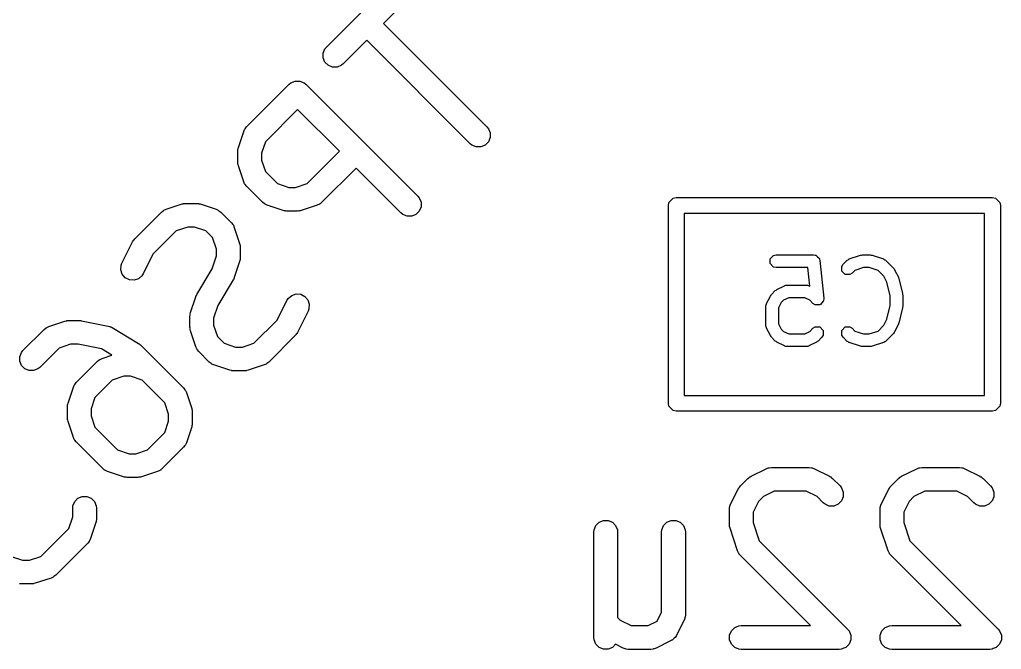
# Model space of a CAD drawing. Extents: x -0.05 to 2.94, y -0.16 to 2.16.
# Drawn here: x 2.1021 to 2.3466, y 1.1251 to 1.2819 of the extents above; entities that cross this region are included whole.
import ezdxf

# ---------------------------------------------------------------- set-up
doc = ezdxf.new("R2010")
doc.units = 0
doc.header["$MEASUREMENT"] = 0
doc.layers.add('BLACK', color=7, linetype='CONTINUOUS')

msp = doc.modelspace()

# ---------------------------------------------------------------- linework, layer by layer
at = {"layer": 'BLACK', "linetype": 'CONTINUOUS'}
for p, q in [((2.17852, 1.27505), (2.19443, 1.29096)), ((2.19861, 1.28679), (2.19274, 1.28092)), ((2.19274, 1.28092), (2.21849, 1.25517)), ((2.18856, 1.27674), (2.1827, 1.27088)), ((2.21432, 1.25099), (2.18856, 1.27674)), ((2.17771, 1.27354), (2.17816, 1.27461)), ((2.17816, 1.27461), (2.17852, 1.27505)), ((2.17771, 1.27239), (2.17771, 1.27354)), ((2.17816, 1.27132), (2.17771, 1.27239)), ((2.17897, 1.27051), (2.17816, 1.27132)), ((2.18003, 1.27007), (2.17897, 1.27051)), ((2.18119, 1.27007), (2.18003, 1.27007)), ((2.18225, 1.27051), (2.18119, 1.27007)), ((2.1827, 1.27088), (2.18225, 1.27051)), ((2.16969, 1.26614), (2.17076, 1.26658)), ((2.17076, 1.26658), (2.17191, 1.26658)), ((2.17191, 1.26658), (2.17297, 1.26614)), ((2.15864, 1.25517), (2.16924, 1.26577)), ((2.16924, 1.26577), (2.16969, 1.26614)), ((2.17297, 1.26614), (2.17342, 1.26577)), ((2.17342, 1.26577), (2.20126, 1.23793)), ((2.17133, 1.25951), (2.16331, 1.25149)), ((2.18174, 1.2491), (2.17133, 1.25951)), ((2.15792, 1.25401), (2.15816, 1.25454)), ((2.15816, 1.25454), (2.15823, 1.25462)), ((2.15823, 1.25462), (2.15827, 1.25472)), ((2.15827, 1.25472), (2.15864, 1.25517)), ((2.21849, 1.25517), (2.21886, 1.25472)), ((2.21886, 1.25472), (2.2193, 1.25366)), ((2.1566, 1.25004), (2.15792, 1.25401)), ((2.2193, 1.2525), (2.21886, 1.25144)), ((2.2193, 1.25366), (2.2193, 1.2525)), ((2.15645, 1.2491), (2.15648, 1.24939)), ((2.15647, 1.24947), (2.15649, 1.24957)), ((2.15648, 1.24939), (2.15647, 1.24947)), ((2.15649, 1.24957), (2.1565, 1.24968)), ((2.1565, 1.24968), (2.15653, 1.24975)), ((2.15653, 1.24975), (2.1566, 1.25004)), ((2.16331, 1.25149), (2.16235, 1.24862)), ((2.21476, 1.25063), (2.21432, 1.25099)), ((2.21583, 1.25018), (2.21476, 1.25063)), ((2.21698, 1.25018), (2.21583, 1.25018)), ((2.21804, 1.25063), (2.21698, 1.25018)), ((2.21886, 1.25144), (2.21804, 1.25063)), ((2.15645, 1.24645), (2.15645, 1.2491)), ((2.16235, 1.24862), (2.16235, 1.24693)), ((2.16235, 1.24693), (2.16331, 1.24407)), ((2.17371, 1.24108), (2.18174, 1.2491)), ((2.15648, 1.24616), (2.15645, 1.24645)), ((2.15647, 1.24608), (2.15648, 1.24616)), ((2.15649, 1.24598), (2.15647, 1.24608)), ((2.1565, 1.24588), (2.15649, 1.24598)), ((2.15653, 1.2458), (2.1565, 1.24588)), ((2.1566, 1.24552), (2.15653, 1.2458)), ((2.15792, 1.24154), (2.1566, 1.24552)), ((2.18591, 1.24493), (2.1774, 1.23641)), ((2.19708, 1.23376), (2.18591, 1.24493)), ((2.16331, 1.24407), (2.1663, 1.24108)), ((2.15816, 1.24101), (2.15792, 1.24154)), ((2.15823, 1.24093), (2.15816, 1.24101)), ((2.15827, 1.24083), (2.15823, 1.24093)), ((2.15864, 1.24039), (2.15827, 1.24083)), ((2.16261, 1.23641), (2.15864, 1.24039)), ((2.1663, 1.24108), (2.16916, 1.24013)), ((2.16916, 1.24013), (2.17085, 1.24013)), ((2.17085, 1.24013), (2.17371, 1.24108)), ((2.20126, 1.23793), (2.20163, 1.23749)), ((2.20163, 1.23749), (2.20207, 1.23642)), ((2.26381, 1.23636), (2.26488, 1.23742)), ((2.26488, 1.23742), (2.26563, 1.23757)), ((2.26563, 1.23757), (2.34437, 1.23757)), ((2.34437, 1.23757), (2.34512, 1.23742)), ((2.34512, 1.23742), (2.34619, 1.23636)), ((2.13805, 1.23444), (2.13858, 1.23467)), ((2.13858, 1.23467), (2.14256, 1.236)), ((2.14256, 1.236), (2.14284, 1.23606)), ((2.14284, 1.23606), (2.14292, 1.23609)), ((2.14292, 1.23609), (2.14302, 1.2361)), ((2.14302, 1.2361), (2.14312, 1.23613)), ((2.14312, 1.23613), (2.1432, 1.23612)), ((2.1432, 1.23612), (2.14349, 1.23615)), ((2.14349, 1.23615), (2.14614, 1.23615)), ((2.14614, 1.23615), (2.14644, 1.23612)), ((2.14644, 1.23612), (2.14651, 1.23613)), ((2.14651, 1.23613), (2.14662, 1.2361)), ((2.14662, 1.2361), (2.14672, 1.23609)), ((2.14672, 1.23609), (2.14679, 1.23606)), ((2.14679, 1.23606), (2.14708, 1.236)), ((2.14708, 1.236), (2.15105, 1.23467)), ((2.15105, 1.23467), (2.15158, 1.23444)), ((2.16306, 1.23604), (2.16261, 1.23641)), ((2.16316, 1.236), (2.16306, 1.23604)), ((2.16324, 1.23593), (2.16316, 1.236)), ((2.16377, 1.2357), (2.16324, 1.23593)), ((2.16775, 1.23437), (2.16377, 1.2357)), ((2.17624, 1.2357), (2.17226, 1.23437)), ((2.17677, 1.23593), (2.17624, 1.2357)), ((2.17685, 1.236), (2.17677, 1.23593)), ((2.17695, 1.23604), (2.17685, 1.236)), ((2.1774, 1.23641), (2.17695, 1.23604)), ((2.20207, 1.23527), (2.20163, 1.23421)), ((2.20207, 1.23642), (2.20207, 1.23527)), ((2.26366, 1.23561), (2.26381, 1.23636)), ((2.26366, 1.18639), (2.26366, 1.23561)), ((2.34619, 1.23636), (2.34634, 1.23561)), ((2.34634, 1.23561), (2.34634, 1.18639)), ((2.1308, 1.22733), (2.13743, 1.23396)), ((2.13743, 1.23396), (2.13787, 1.23432)), ((2.13787, 1.23432), (2.13797, 1.23437)), ((2.13797, 1.23437), (2.13805, 1.23444)), ((2.15158, 1.23444), (2.15166, 1.23437)), ((2.15166, 1.23437), (2.15176, 1.23432)), ((2.15176, 1.23432), (2.15221, 1.23396)), ((2.15221, 1.23396), (2.15486, 1.23131)), ((2.16803, 1.23431), (2.16775, 1.23437)), ((2.1681, 1.23428), (2.16803, 1.23431)), ((2.16821, 1.23427), (2.1681, 1.23428)), ((2.16831, 1.23424), (2.16821, 1.23427)), ((2.16839, 1.23425), (2.16831, 1.23424)), ((2.16868, 1.23422), (2.16839, 1.23425)), ((2.17133, 1.23422), (2.16868, 1.23422)), ((2.17162, 1.23425), (2.17133, 1.23422)), ((2.1717, 1.23424), (2.17162, 1.23425)), ((2.1718, 1.23427), (2.1717, 1.23424)), ((2.17191, 1.23428), (2.1718, 1.23427)), ((2.17198, 1.23431), (2.17191, 1.23428)), ((2.17226, 1.23437), (2.17198, 1.23431)), ((2.19753, 1.23339), (2.19708, 1.23376)), ((2.19859, 1.23295), (2.19753, 1.23339)), ((2.19975, 1.23295), (2.19859, 1.23295)), ((2.20081, 1.23339), (2.19975, 1.23295)), ((2.20163, 1.23421), (2.20081, 1.23339)), ((2.2676, 1.23364), (2.2676, 1.18836)), ((2.3424, 1.23364), (2.2676, 1.23364)), ((2.3424, 1.18836), (2.3424, 1.23364)), ((2.14397, 1.23024), (2.14111, 1.22929)), ((2.14566, 1.23024), (2.14397, 1.23024)), ((2.14853, 1.22929), (2.14566, 1.23024)), ((2.15486, 1.23131), (2.15523, 1.23086)), ((2.15523, 1.23086), (2.15527, 1.23076)), ((2.15527, 1.23076), (2.15534, 1.23068)), ((2.15534, 1.23068), (2.15557, 1.23015)), ((2.15557, 1.23015), (2.1569, 1.22618)), ((2.13061, 1.2271), (2.1308, 1.22733)), ((2.14111, 1.22929), (2.13531, 1.22349)), ((2.15019, 1.22762), (2.14853, 1.22929)), ((2.15114, 1.22476), (2.15019, 1.22762)), ((2.12759, 1.22126), (2.13025, 1.22656)), ((2.13025, 1.22656), (2.1304, 1.22681)), ((2.1304, 1.22681), (2.13043, 1.22688)), ((2.13043, 1.22688), (2.1305, 1.22696)), ((2.1305, 1.22696), (2.13055, 1.22705)), ((2.13055, 1.22705), (2.13061, 1.2271)), ((2.15114, 1.22307), (2.15114, 1.22476)), ((2.1569, 1.22618), (2.15696, 1.22589)), ((2.15696, 1.22589), (2.15699, 1.22582)), ((2.15699, 1.22582), (2.157, 1.22571)), ((2.157, 1.22571), (2.15703, 1.22561)), ((2.15703, 1.22561), (2.15702, 1.22553)), ((2.15702, 1.22553), (2.15705, 1.22524)), ((2.15705, 1.22524), (2.15705, 1.22259)), ((2.13531, 1.22349), (2.13288, 1.21862)), ((2.15007, 1.21985), (2.15114, 1.22307)), ((2.15705, 1.22259), (2.15702, 1.2223)), ((2.15702, 1.2223), (2.15703, 1.22222)), ((2.28902, 1.22234), (2.28987, 1.2232)), ((2.28902, 1.22114), (2.28902, 1.22234)), ((2.28987, 1.2232), (2.29047, 1.22332)), ((2.29047, 1.22332), (2.29984, 1.22332)), ((2.29984, 1.22332), (2.30022, 1.22324)), ((2.30022, 1.22324), (2.3003, 1.22325)), ((2.3003, 1.22325), (2.30034, 1.22322)), ((2.30034, 1.22322), (2.30045, 1.2232)), ((2.30045, 1.2232), (2.30082, 1.22282)), ((2.30082, 1.22282), (2.30123, 1.22249)), ((2.30123, 1.22249), (2.30126, 1.22238)), ((2.30126, 1.22238), (2.3013, 1.22234)), ((2.3013, 1.22234), (2.3013, 1.22227)), ((2.3013, 1.22227), (2.30141, 1.2219)), ((2.30841, 1.22212), (2.30862, 1.22226)), ((2.30862, 1.22226), (2.30865, 1.22226)), ((2.30865, 1.22226), (2.30872, 1.2223)), ((2.30872, 1.2223), (2.31153, 1.22324)), ((2.31153, 1.22324), (2.31178, 1.22327)), ((2.31178, 1.22327), (2.31203, 1.22332)), ((2.31203, 1.22332), (2.31391, 1.22332)), ((2.31391, 1.22332), (2.31415, 1.22327)), ((2.31415, 1.22327), (2.3144, 1.22324)), ((2.3144, 1.22324), (2.31722, 1.2223)), ((2.31722, 1.2223), (2.31728, 1.22226)), ((2.31728, 1.22226), (2.31732, 1.22226)), ((2.31732, 1.22226), (2.31753, 1.22212)), ((2.12731, 1.21957), (2.12739, 1.22072)), ((2.12739, 1.22072), (2.12759, 1.22126)), ((2.14626, 1.2135), (2.15007, 1.21985)), ((2.1569, 1.22166), (2.15557, 1.21768)), ((2.15696, 1.22194), (2.1569, 1.22166)), ((2.15699, 1.22201), (2.15696, 1.22194)), ((2.157, 1.22212), (2.15699, 1.22201)), ((2.15703, 1.22222), (2.157, 1.22212)), ((2.28987, 1.22029), (2.28902, 1.22114)), ((2.29047, 1.22017), (2.28987, 1.22029)), ((2.29842, 1.22017), (2.29047, 1.22017)), ((2.29888, 1.21555), (2.29842, 1.22017)), ((2.30141, 1.2219), (2.30235, 1.21253)), ((2.30683, 1.22047), (2.30717, 1.22098)), ((2.30683, 1.21926), (2.30683, 1.22047)), ((2.30717, 1.22098), (2.3081, 1.22192)), ((2.3081, 1.22192), (2.30817, 1.22196)), ((2.30817, 1.22196), (2.30819, 1.22199)), ((2.30819, 1.22199), (2.30841, 1.22212)), ((2.31229, 1.22017), (2.31007, 1.21943)), ((2.31365, 1.22017), (2.31229, 1.22017)), ((2.31587, 1.21943), (2.31365, 1.22017)), ((2.31753, 1.22212), (2.31775, 1.22199)), ((2.31775, 1.22199), (2.31777, 1.22196)), ((2.31777, 1.22196), (2.31783, 1.22192)), ((2.31783, 1.22192), (2.31971, 1.22004)), ((2.31971, 1.22004), (2.31985, 1.21983)), ((2.31985, 1.21983), (2.32, 1.21963)), ((2.12767, 1.21848), (2.12731, 1.21957)), ((2.12843, 1.21761), (2.12767, 1.21848)), ((2.12946, 1.21709), (2.12843, 1.21761)), ((2.1317, 1.21737), (2.13061, 1.21701)), ((2.13257, 1.21813), (2.1317, 1.21737)), ((2.13288, 1.21862), (2.13257, 1.21813)), ((2.15544, 1.21738), (2.15534, 1.21715)), ((2.15555, 1.21762), (2.15544, 1.21738)), ((2.15557, 1.21768), (2.15555, 1.21764)), ((2.15555, 1.21764), (2.15555, 1.21762)), ((2.30768, 1.21841), (2.30683, 1.21926)), ((2.30888, 1.21841), (2.30768, 1.21841)), ((2.30939, 1.21875), (2.30888, 1.21841)), ((2.31007, 1.21943), (2.30939, 1.21875)), ((2.3173, 1.218), (2.31587, 1.21943)), ((2.31804, 1.21651), (2.3173, 1.218)), ((2.32, 1.21963), (2.32094, 1.21776)), ((2.32094, 1.21776), (2.32098, 1.21759)), ((2.32098, 1.21759), (2.32106, 1.21744)), ((2.32106, 1.21744), (2.32199, 1.21369)), ((2.13061, 1.21701), (2.12946, 1.21709)), ((2.1553, 1.21709), (2.15149, 1.21074)), ((2.15532, 1.21713), (2.1553, 1.21709)), ((2.15534, 1.21715), (2.15532, 1.21713)), ((2.2907, 1.21471), (2.29258, 1.21565)), ((2.29258, 1.21565), (2.29265, 1.21567)), ((2.29265, 1.21567), (2.29268, 1.2157)), ((2.29268, 1.2157), (2.29293, 1.21575)), ((2.29293, 1.21575), (2.29317, 1.21581)), ((2.29317, 1.21581), (2.29321, 1.2158)), ((2.29321, 1.2158), (2.29328, 1.21582)), ((2.29328, 1.21582), (2.29797, 1.21582)), ((2.29797, 1.21582), (2.29805, 1.2158)), ((2.29805, 1.2158), (2.29808, 1.21581)), ((2.29808, 1.21581), (2.29832, 1.21575)), ((2.29832, 1.21575), (2.29857, 1.2157)), ((2.29857, 1.2157), (2.2986, 1.21567)), ((2.2986, 1.21567), (2.29867, 1.21565)), ((2.29867, 1.21565), (2.29888, 1.21555)), ((2.31889, 1.21311), (2.31804, 1.21651)), ((2.14467, 1.20894), (2.14599, 1.21292)), ((2.14599, 1.21292), (2.14601, 1.21296)), ((2.14601, 1.21296), (2.14602, 1.21298)), ((2.14602, 1.21298), (2.14613, 1.21321)), ((2.14613, 1.21321), (2.14623, 1.21345)), ((2.14623, 1.21345), (2.14624, 1.21346)), ((2.14624, 1.21346), (2.14626, 1.2135)), ((2.16869, 1.21198), (2.169, 1.21247)), ((2.169, 1.21247), (2.16987, 1.21322)), ((2.16987, 1.21322), (2.17096, 1.21359)), ((2.17096, 1.21359), (2.17211, 1.21351)), ((2.17211, 1.21351), (2.17314, 1.21299)), ((2.17314, 1.21299), (2.1739, 1.21212)), ((2.28812, 1.2112), (2.28906, 1.21307)), ((2.28906, 1.21307), (2.28922, 1.21327)), ((2.28922, 1.21327), (2.28936, 1.21348)), ((2.28936, 1.21348), (2.29029, 1.21442)), ((2.29029, 1.21442), (2.2905, 1.21456)), ((2.2905, 1.21456), (2.2907, 1.21471)), ((2.29365, 1.21267), (2.29234, 1.21201)), ((2.2976, 1.21267), (2.29365, 1.21267)), ((2.29891, 1.21201), (2.2976, 1.21267)), ((2.30235, 1.21253), (2.30229, 1.21191)), ((2.31889, 1.21069), (2.31889, 1.21311)), ((2.32199, 1.21369), (2.322, 1.21349)), ((2.322, 1.21349), (2.32204, 1.21331)), ((2.32204, 1.21331), (2.32204, 1.21049)), ((2.15149, 1.21074), (2.15042, 1.20753)), ((2.16625, 1.20711), (2.16869, 1.21198)), ((2.1739, 1.21212), (2.17426, 1.21103)), ((2.17426, 1.21103), (2.17418, 1.20988)), ((2.28796, 1.21061), (2.28803, 1.21085)), ((2.28797, 1.21057), (2.28796, 1.21061)), ((2.28796, 1.21049), (2.28797, 1.21057)), ((2.28796, 1.20581), (2.28796, 1.21049)), ((2.28803, 1.21085), (2.28808, 1.2111)), ((2.28808, 1.2111), (2.2881, 1.21112)), ((2.2881, 1.21112), (2.28812, 1.2112)), ((2.29176, 1.21144), (2.29111, 1.21012)), ((2.29111, 1.21012), (2.29111, 1.20618)), ((2.29234, 1.21201), (2.29176, 1.21144)), ((2.29967, 1.21125), (2.29891, 1.21201)), ((2.30018, 1.21091), (2.29967, 1.21125)), ((2.30026, 1.21091), (2.30018, 1.21091)), ((2.30033, 1.21086), (2.30026, 1.21091)), ((2.30085, 1.21091), (2.30033, 1.21086)), ((2.30138, 1.21091), (2.30085, 1.21091)), ((2.30144, 1.21097), (2.30138, 1.21091)), ((2.30153, 1.21098), (2.30144, 1.21097)), ((2.30186, 1.21139), (2.30153, 1.21098)), ((2.30224, 1.21177), (2.30186, 1.21139)), ((2.30229, 1.21191), (2.30224, 1.21185)), ((2.30224, 1.21185), (2.30224, 1.21177)), ((2.31804, 1.20729), (2.31889, 1.21069)), ((2.32199, 1.21011), (2.32106, 1.20636)), ((2.322, 1.2103), (2.32199, 1.21011)), ((2.32204, 1.21049), (2.322, 1.2103)), ((2.14452, 1.20801), (2.14455, 1.2083)), ((2.14452, 1.20536), (2.14452, 1.20801)), ((2.14454, 1.20838), (2.14456, 1.20848)), ((2.14455, 1.2083), (2.14454, 1.20838)), ((2.14456, 1.20848), (2.14457, 1.20858)), ((2.14457, 1.20858), (2.1446, 1.20866)), ((2.1446, 1.20866), (2.14467, 1.20894)), ((2.17397, 1.20934), (2.17132, 1.20404)), ((2.17418, 1.20988), (2.17397, 1.20934)), ((2.10826, 1.20479), (2.10871, 1.20516)), ((2.10871, 1.20516), (2.10881, 1.2052)), ((2.10881, 1.2052), (2.10889, 1.20527)), ((2.10889, 1.20527), (2.10942, 1.20551)), ((2.10942, 1.20551), (2.11339, 1.20683)), ((2.11339, 1.20683), (2.11368, 1.2069)), ((2.11368, 1.2069), (2.11375, 1.20693)), ((2.11375, 1.20693), (2.11386, 1.20694)), ((2.11386, 1.20694), (2.11396, 1.20696)), ((2.11396, 1.20696), (2.11404, 1.20696)), ((2.11404, 1.20696), (2.11433, 1.20698)), ((2.11433, 1.20698), (2.11698, 1.20698)), ((2.11698, 1.20698), (2.11698, 1.20698)), ((2.11698, 1.20698), (2.11728, 1.20695)), ((2.11698, 1.20698), (2.11698, 1.20698)), ((2.11728, 1.20695), (2.11756, 1.20693)), ((2.11756, 1.20693), (2.11756, 1.20693)), ((2.11756, 1.20693), (2.11756, 1.20693)), ((2.11756, 1.20693), (2.12419, 1.2056)), ((2.12419, 1.2056), (2.12453, 1.2055)), ((2.12453, 1.2055), (2.1246, 1.20548)), ((2.1246, 1.20548), (2.12467, 1.20545)), ((2.12467, 1.20545), (2.12474, 1.20543)), ((2.12474, 1.20543), (2.1248, 1.20539)), ((2.1248, 1.20539), (2.12513, 1.20524)), ((2.12513, 1.20524), (2.13175, 1.20126)), ((2.14455, 1.20507), (2.14452, 1.20536)), ((2.15042, 1.20753), (2.15042, 1.20584)), ((2.15042, 1.20584), (2.15138, 1.20297)), ((2.16046, 1.20131), (2.16625, 1.20711)), ((2.28797, 1.20573), (2.28796, 1.20581)), ((2.28796, 1.20569), (2.28797, 1.20573)), ((2.28803, 1.20545), (2.28796, 1.20569)), ((2.28808, 1.2052), (2.28803, 1.20545)), ((2.2881, 1.20518), (2.28808, 1.2052)), ((2.28812, 1.2051), (2.2881, 1.20518)), ((2.29111, 1.20618), (2.29176, 1.20486)), ((2.29967, 1.20505), (2.30018, 1.20539)), ((2.30018, 1.20539), (2.30138, 1.20539)), ((2.30138, 1.20539), (2.30224, 1.20453)), ((2.30683, 1.20453), (2.30768, 1.20539)), ((2.30768, 1.20539), (2.30888, 1.20539)), ((2.30888, 1.20539), (2.30939, 1.20505)), ((2.31587, 1.20437), (2.3173, 1.2058)), ((2.3173, 1.2058), (2.31804, 1.20729)), ((2.32094, 1.20604), (2.32, 1.20416)), ((2.32098, 1.20621), (2.32094, 1.20604)), ((2.32106, 1.20636), (2.32098, 1.20621)), ((2.10296, 1.19949), (2.10826, 1.20479)), ((2.14454, 1.20499), (2.14455, 1.20507)), ((2.14456, 1.20489), (2.14454, 1.20499)), ((2.14457, 1.20478), (2.14456, 1.20489)), ((2.1446, 1.20471), (2.14457, 1.20478)), ((2.14467, 1.20442), (2.1446, 1.20471)), ((2.14599, 1.20045), (2.14467, 1.20442)), ((2.15138, 1.20297), (2.15304, 1.20131)), ((2.17077, 1.20327), (2.16414, 1.19664)), ((2.17095, 1.2035), (2.17077, 1.20327)), ((2.17101, 1.20355), (2.17095, 1.2035)), ((2.17107, 1.20364), (2.17101, 1.20355)), ((2.17114, 1.20372), (2.17107, 1.20364)), ((2.17116, 1.20379), (2.17114, 1.20372)), ((2.17132, 1.20404), (2.17116, 1.20379)), ((2.28906, 1.20323), (2.28812, 1.2051)), ((2.28922, 1.20303), (2.28906, 1.20323)), ((2.28936, 1.20282), (2.28922, 1.20303)), ((2.29029, 1.20188), (2.28936, 1.20282)), ((2.29176, 1.20486), (2.29234, 1.20429)), ((2.29234, 1.20429), (2.29365, 1.20363)), ((2.29365, 1.20363), (2.2976, 1.20363)), ((2.2976, 1.20363), (2.29891, 1.20429)), ((2.29891, 1.20429), (2.29967, 1.20505)), ((2.3019, 1.20282), (2.30096, 1.20188)), ((2.30224, 1.20333), (2.3019, 1.20282)), ((2.30224, 1.20453), (2.30224, 1.20333)), ((2.30683, 1.20333), (2.30683, 1.20453)), ((2.30717, 1.20282), (2.30683, 1.20333)), ((2.3081, 1.20188), (2.30717, 1.20282)), ((2.30939, 1.20505), (2.31007, 1.20437)), ((2.31007, 1.20437), (2.31229, 1.20363)), ((2.31229, 1.20363), (2.31365, 1.20363)), ((2.31365, 1.20363), (2.31587, 1.20437)), ((2.31971, 1.20376), (2.31783, 1.20188)), ((2.31985, 1.20397), (2.31971, 1.20376)), ((2.32, 1.20416), (2.31985, 1.20397)), ((2.11481, 1.20108), (2.11195, 1.20012)), ((2.11669, 1.20108), (2.11481, 1.20108)), ((2.12253, 1.19991), (2.11669, 1.20108)), ((2.13175, 1.20126), (2.13184, 1.2012)), ((2.13184, 1.2012), (2.13188, 1.20118)), ((2.13188, 1.20118), (2.13204, 1.20105)), ((2.13204, 1.20105), (2.13222, 1.20092)), ((2.13222, 1.20092), (2.13225, 1.20088)), ((2.13225, 1.20088), (2.13232, 1.20082)), ((2.13232, 1.20082), (2.14293, 1.19021)), ((2.14623, 1.19992), (2.14599, 1.20045)), ((2.15304, 1.20131), (2.1559, 1.20036)), ((2.1559, 1.20036), (2.1576, 1.20036)), ((2.1576, 1.20036), (2.16046, 1.20131)), ((2.2905, 1.20174), (2.29029, 1.20188)), ((2.2907, 1.20159), (2.2905, 1.20174)), ((2.29258, 1.20065), (2.2907, 1.20159)), ((2.29265, 1.20063), (2.29258, 1.20065)), ((2.29268, 1.2006), (2.29265, 1.20063)), ((2.29293, 1.20055), (2.29268, 1.2006)), ((2.29317, 1.20049), (2.29293, 1.20055)), ((2.29321, 1.2005), (2.29317, 1.20049)), ((2.29328, 1.20048), (2.29321, 1.2005)), ((2.29797, 1.20048), (2.29328, 1.20048)), ((2.29805, 1.2005), (2.29797, 1.20048)), ((2.29808, 1.20049), (2.29805, 1.2005)), ((2.29832, 1.20055), (2.29808, 1.20049)), ((2.29857, 1.2006), (2.29832, 1.20055)), ((2.2986, 1.20063), (2.29857, 1.2006)), ((2.29867, 1.20065), (2.2986, 1.20063)), ((2.30055, 1.20159), (2.29867, 1.20065)), ((2.30075, 1.20174), (2.30055, 1.20159)), ((2.30096, 1.20188), (2.30075, 1.20174)), ((2.30817, 1.20184), (2.3081, 1.20188)), ((2.30819, 1.2018), (2.30817, 1.20184)), ((2.30841, 1.20168), (2.30819, 1.2018)), ((2.30862, 1.20154), (2.30841, 1.20168)), ((2.30865, 1.20154), (2.30862, 1.20154)), ((2.30872, 1.2015), (2.30865, 1.20154)), ((2.31153, 1.20056), (2.30872, 1.2015)), ((2.31178, 1.20053), (2.31153, 1.20056)), ((2.31203, 1.20048), (2.31178, 1.20053)), ((2.31391, 1.20048), (2.31203, 1.20048)), ((2.31415, 1.20053), (2.31391, 1.20048)), ((2.3144, 1.20056), (2.31415, 1.20053)), ((2.31722, 1.2015), (2.3144, 1.20056)), ((2.31728, 1.20154), (2.31722, 1.2015)), ((2.31732, 1.20154), (2.31728, 1.20154)), ((2.31753, 1.20168), (2.31732, 1.20154)), ((2.31775, 1.2018), (2.31753, 1.20168)), ((2.31777, 1.20184), (2.31775, 1.2018)), ((2.31783, 1.20188), (2.31777, 1.20184)), ((2.10215, 1.19798), (2.10259, 1.19904)), ((2.10215, 1.19683), (2.10215, 1.19798)), ((2.10259, 1.19904), (2.10296, 1.19949)), ((2.11195, 1.20012), (2.10714, 1.19531)), ((2.12511, 1.19836), (2.12253, 1.19991)), ((2.12267, 1.19755), (2.12511, 1.19836)), ((2.1463, 1.19984), (2.14623, 1.19992)), ((2.14634, 1.19974), (2.1463, 1.19984)), ((2.14671, 1.19929), (2.14634, 1.19974)), ((2.14936, 1.19664), (2.14671, 1.19929)), ((2.10259, 1.19576), (2.10215, 1.19683)), ((2.10341, 1.19495), (2.10259, 1.19576)), ((2.11622, 1.19154), (2.12152, 1.19684)), ((2.12152, 1.19684), (2.12197, 1.19721)), ((2.12197, 1.19721), (2.12206, 1.19725)), ((2.12206, 1.19725), (2.12215, 1.19732)), ((2.12215, 1.19732), (2.12267, 1.19755)), ((2.14981, 1.19627), (2.14936, 1.19664)), ((2.1499, 1.19623), (2.14981, 1.19627)), ((2.14998, 1.19616), (2.1499, 1.19623)), ((2.15051, 1.19593), (2.14998, 1.19616)), ((2.15449, 1.1946), (2.15051, 1.19593)), ((2.16299, 1.19593), (2.15901, 1.1946)), ((2.16351, 1.19616), (2.16299, 1.19593)), ((2.16359, 1.19623), (2.16351, 1.19616)), ((2.16369, 1.19627), (2.16359, 1.19623)), ((2.16414, 1.19664), (2.16369, 1.19627)), ((2.10447, 1.19451), (2.10341, 1.19495)), ((2.10562, 1.19451), (2.10447, 1.19451)), ((2.10669, 1.19495), (2.10562, 1.19451)), ((2.10714, 1.19531), (2.10669, 1.19495)), ((2.12806, 1.19312), (2.1252, 1.19217)), ((2.12976, 1.19312), (2.12806, 1.19312)), ((2.13262, 1.19217), (2.12976, 1.19312)), ((2.15478, 1.19454), (2.15449, 1.1946)), ((2.15485, 1.19451), (2.15478, 1.19454)), ((2.15495, 1.1945), (2.15485, 1.19451)), ((2.15505, 1.19447), (2.15495, 1.1945)), ((2.15513, 1.19448), (2.15505, 1.19447)), ((2.15542, 1.19445), (2.15513, 1.19448)), ((2.15807, 1.19445), (2.15542, 1.19445)), ((2.15837, 1.19448), (2.15807, 1.19445)), ((2.15844, 1.19447), (2.15837, 1.19448)), ((2.15855, 1.1945), (2.15844, 1.19447)), ((2.15865, 1.19451), (2.15855, 1.1945)), ((2.15872, 1.19454), (2.15865, 1.19451)), ((2.15901, 1.1946), (2.15872, 1.19454)), ((2.1155, 1.19038), (2.11574, 1.19091)), ((2.11574, 1.19091), (2.11581, 1.19099)), ((2.11581, 1.19099), (2.11585, 1.19109)), ((2.11585, 1.19109), (2.11622, 1.19154)), ((2.1252, 1.19217), (2.12089, 1.18785)), ((2.13826, 1.18653), (2.13262, 1.19217)), ((2.11418, 1.18641), (2.1155, 1.19038)), ((2.14293, 1.19021), (2.1433, 1.18976)), ((2.1433, 1.18976), (2.14334, 1.18967)), ((2.14334, 1.18967), (2.14341, 1.18959)), ((2.14341, 1.18959), (2.14364, 1.18906)), ((2.14364, 1.18906), (2.14497, 1.18508)), ((2.2676, 1.18836), (2.3424, 1.18836)), ((2.11403, 1.18547), (2.11406, 1.18576)), ((2.11405, 1.18584), (2.11407, 1.18594)), ((2.11406, 1.18576), (2.11405, 1.18584)), ((2.11407, 1.18594), (2.11408, 1.18605)), ((2.11408, 1.18605), (2.11411, 1.18612)), ((2.11411, 1.18612), (2.11418, 1.18641)), ((2.12089, 1.18785), (2.11993, 1.18499)), ((2.13921, 1.18367), (2.13826, 1.18653)), ((2.26381, 1.18564), (2.26366, 1.18639)), ((2.26488, 1.18458), (2.26381, 1.18564)), ((2.34619, 1.18564), (2.34512, 1.18458)), ((2.34634, 1.18639), (2.34619, 1.18564)), ((2.11403, 1.18282), (2.11403, 1.18547)), ((2.11993, 1.18499), (2.11993, 1.1833)), ((2.11993, 1.1833), (2.12089, 1.18044)), ((2.13921, 1.18197), (2.13921, 1.18367)), ((2.14497, 1.18508), (2.14503, 1.18479)), ((2.14503, 1.18479), (2.14506, 1.18472)), ((2.14506, 1.18472), (2.14507, 1.18462)), ((2.14507, 1.18462), (2.1451, 1.18452)), ((2.1451, 1.18452), (2.14509, 1.18444)), ((2.14509, 1.18444), (2.14512, 1.18415)), ((2.14512, 1.18415), (2.14512, 1.18149)), ((2.26563, 1.18443), (2.26488, 1.18458)), ((2.34437, 1.18443), (2.26563, 1.18443)), ((2.34512, 1.18458), (2.34437, 1.18443)), ((2.11406, 1.18253), (2.11403, 1.18282)), ((2.11405, 1.18245), (2.11406, 1.18253)), ((2.11407, 1.18235), (2.11405, 1.18245)), ((2.11408, 1.18224), (2.11407, 1.18235)), ((2.11411, 1.18217), (2.11408, 1.18224)), ((2.11418, 1.18189), (2.11411, 1.18217)), ((2.1155, 1.17791), (2.11418, 1.18189)), ((2.13826, 1.17911), (2.13921, 1.18197)), ((2.14503, 1.18085), (2.14497, 1.18056)), ((2.14506, 1.18092), (2.14503, 1.18085)), ((2.14507, 1.18102), (2.14506, 1.18092)), ((2.1451, 1.18113), (2.14507, 1.18102)), ((2.14512, 1.18149), (2.14509, 1.1812)), ((2.14509, 1.1812), (2.1451, 1.18113)), ((2.12089, 1.18044), (2.12653, 1.1748)), ((2.13394, 1.1748), (2.13826, 1.17911)), ((2.14497, 1.18056), (2.14364, 1.17658)), ((2.11574, 1.17738), (2.1155, 1.17791)), ((2.11581, 1.1773), (2.11574, 1.17738)), ((2.11585, 1.1772), (2.11581, 1.1773)), ((2.11622, 1.17676), (2.11585, 1.1772)), ((2.12285, 1.17013), (2.11622, 1.17676)), ((2.1433, 1.17588), (2.14293, 1.17543)), ((2.14334, 1.17598), (2.1433, 1.17588)), ((2.14341, 1.17606), (2.14334, 1.17598)), ((2.14364, 1.17658), (2.14341, 1.17606)), ((2.12653, 1.1748), (2.12939, 1.17384)), ((2.12939, 1.17384), (2.13108, 1.17384)), ((2.13108, 1.17384), (2.13394, 1.1748)), ((2.14293, 1.17543), (2.13763, 1.17013)), ((2.12329, 1.16976), (2.12285, 1.17013)), ((2.12339, 1.16972), (2.12329, 1.16976)), ((2.12347, 1.16965), (2.12339, 1.16972)), ((2.124, 1.16941), (2.12347, 1.16965)), ((2.12798, 1.16809), (2.124, 1.16941)), ((2.13647, 1.16941), (2.1325, 1.16809)), ((2.137, 1.16965), (2.13647, 1.16941)), ((2.13708, 1.16972), (2.137, 1.16965)), ((2.13718, 1.16976), (2.13708, 1.16972)), ((2.13763, 1.17013), (2.13718, 1.16976)), ((2.28424, 1.16823), (2.28799, 1.1701)), ((2.28799, 1.1701), (2.28853, 1.17031)), ((2.28853, 1.17031), (2.28864, 1.17032)), ((2.28864, 1.17032), (2.28874, 1.17036)), ((2.28874, 1.17036), (2.28931, 1.17042)), ((2.28931, 1.17042), (2.29869, 1.17042)), ((2.29869, 1.17042), (2.29926, 1.17036)), ((2.29926, 1.17036), (2.29936, 1.17032)), ((2.29936, 1.17032), (2.29947, 1.17031)), ((2.29947, 1.17031), (2.30001, 1.1701)), ((2.30001, 1.1701), (2.30376, 1.16823)), ((2.32174, 1.16823), (2.32549, 1.1701)), ((2.32549, 1.1701), (2.32603, 1.17031)), ((2.32603, 1.17031), (2.32613, 1.17032)), ((2.32613, 1.17032), (2.32623, 1.17036)), ((2.32623, 1.17036), (2.32681, 1.17042)), ((2.32681, 1.17042), (2.33618, 1.17042)), ((2.33618, 1.17042), (2.33676, 1.17036)), ((2.33676, 1.17036), (2.33686, 1.17032)), ((2.33686, 1.17032), (2.33696, 1.17031)), ((2.33696, 1.17031), (2.3375, 1.1701)), ((2.3375, 1.1701), (2.34125, 1.16823)), ((2.12826, 1.16802), (2.12798, 1.16809)), ((2.12833, 1.16799), (2.12826, 1.16802)), ((2.12844, 1.16798), (2.12833, 1.16799)), ((2.12854, 1.16796), (2.12844, 1.16798)), ((2.12862, 1.16797), (2.12854, 1.16796)), ((2.12891, 1.16794), (2.12862, 1.16797)), ((2.13156, 1.16794), (2.12891, 1.16794)), ((2.13185, 1.16797), (2.13156, 1.16794)), ((2.13193, 1.16796), (2.13185, 1.16797)), ((2.13203, 1.16798), (2.13193, 1.16796)), ((2.13214, 1.16799), (2.13203, 1.16798)), ((2.13221, 1.16802), (2.13214, 1.16799)), ((2.1325, 1.16809), (2.13221, 1.16802)), ((2.2816, 1.1658), (2.28348, 1.16768)), ((2.28348, 1.16768), (2.2837, 1.16786)), ((2.2837, 1.16786), (2.28375, 1.16792)), ((2.28375, 1.16792), (2.28384, 1.16798)), ((2.28384, 1.16798), (2.28392, 1.16804)), ((2.28392, 1.16804), (2.28399, 1.16807)), ((2.28399, 1.16807), (2.28424, 1.16823)), ((2.30376, 1.16823), (2.304, 1.16807)), ((2.304, 1.16807), (2.30408, 1.16804)), ((2.30408, 1.16804), (2.30416, 1.16798)), ((2.30416, 1.16798), (2.30425, 1.16792)), ((2.30425, 1.16792), (2.3043, 1.16786)), ((2.3043, 1.16786), (2.30452, 1.16768)), ((2.30452, 1.16768), (2.3064, 1.1658)), ((2.3191, 1.1658), (2.32097, 1.16768)), ((2.32097, 1.16768), (2.3212, 1.16786)), ((2.3212, 1.16786), (2.32125, 1.16792)), ((2.32125, 1.16792), (2.32134, 1.16798)), ((2.32134, 1.16798), (2.32142, 1.16804)), ((2.32142, 1.16804), (2.32149, 1.16807)), ((2.32149, 1.16807), (2.32174, 1.16823)), ((2.34125, 1.16823), (2.3415, 1.16807)), ((2.3415, 1.16807), (2.34157, 1.16804)), ((2.34157, 1.16804), (2.34165, 1.16798)), ((2.34165, 1.16798), (2.34174, 1.16792)), ((2.34174, 1.16792), (2.34179, 1.16786)), ((2.34179, 1.16786), (2.34202, 1.16768)), ((2.34202, 1.16768), (2.34389, 1.1658)), ((2.27917, 1.16129), (2.28105, 1.16503)), ((2.28105, 1.16503), (2.2812, 1.16528)), ((2.2812, 1.16528), (2.28123, 1.16535)), ((2.28123, 1.16535), (2.2813, 1.16544)), ((2.2813, 1.16544), (2.28136, 1.16552)), ((2.28136, 1.16552), (2.28142, 1.16558)), ((2.28142, 1.16558), (2.2816, 1.1658)), ((2.29001, 1.16451), (2.28731, 1.16316)), ((2.29799, 1.16451), (2.29001, 1.16451)), ((2.30069, 1.16316), (2.29799, 1.16451)), ((2.3064, 1.1658), (2.30677, 1.16535)), ((2.30677, 1.16535), (2.30721, 1.16429)), ((2.30721, 1.16429), (2.30721, 1.16314)), ((2.31667, 1.16129), (2.31854, 1.16503)), ((2.31854, 1.16503), (2.3187, 1.16528)), ((2.3187, 1.16528), (2.31873, 1.16535)), ((2.31873, 1.16535), (2.3188, 1.16544)), ((2.3188, 1.16544), (2.31885, 1.16552)), ((2.31885, 1.16552), (2.31891, 1.16558)), ((2.31891, 1.16558), (2.3191, 1.1658)), ((2.32751, 1.16451), (2.32481, 1.16316)), ((2.33549, 1.16451), (2.32751, 1.16451)), ((2.33818, 1.16316), (2.33549, 1.16451)), ((2.34389, 1.1658), (2.34426, 1.16535)), ((2.34426, 1.16535), (2.3447, 1.16429)), ((2.3447, 1.16429), (2.3447, 1.16314)), ((2.11541, 1.16086), (2.11585, 1.16192)), ((2.11585, 1.16192), (2.11666, 1.16274)), ((2.11666, 1.16274), (2.11773, 1.16318)), ((2.11773, 1.16318), (2.11888, 1.16318)), ((2.11888, 1.16318), (2.11995, 1.16274)), ((2.11995, 1.16274), (2.12076, 1.16192)), ((2.12076, 1.16192), (2.1212, 1.16086)), ((2.27897, 1.16074), (2.27917, 1.16129)), ((2.28612, 1.16197), (2.28477, 1.15927)), ((2.28731, 1.16316), (2.28612, 1.16197)), ((2.30222, 1.16163), (2.30069, 1.16316)), ((2.30267, 1.16126), (2.30222, 1.16163)), ((2.30374, 1.16082), (2.30267, 1.16126)), ((2.30595, 1.16126), (2.30489, 1.16082)), ((2.30677, 1.16207), (2.30595, 1.16126)), ((2.30721, 1.16314), (2.30677, 1.16207)), ((2.31646, 1.16074), (2.31667, 1.16129)), ((2.32361, 1.16197), (2.32226, 1.15927)), ((2.32481, 1.16316), (2.32361, 1.16197)), ((2.33972, 1.16163), (2.33818, 1.16316)), ((2.34017, 1.16126), (2.33972, 1.16163)), ((2.34123, 1.16082), (2.34017, 1.16126)), ((2.34345, 1.16126), (2.34238, 1.16082)), ((2.34426, 1.16207), (2.34345, 1.16126)), ((2.3447, 1.16314), (2.34426, 1.16207)), ((2.11535, 1.16028), (2.11541, 1.16086)), ((2.11535, 1.15811), (2.11535, 1.16028)), ((2.1212, 1.16086), (2.12126, 1.16028)), ((2.12126, 1.16028), (2.12126, 1.15763)), ((2.27886, 1.15996), (2.27892, 1.16054)), ((2.27886, 1.15622), (2.27886, 1.15996)), ((2.27892, 1.16054), (2.27896, 1.16064)), ((2.27896, 1.16064), (2.27897, 1.16074)), ((2.28477, 1.15927), (2.28477, 1.15669)), ((2.30489, 1.16082), (2.30374, 1.16082)), ((2.31636, 1.15996), (2.31641, 1.16054)), ((2.31636, 1.15622), (2.31636, 1.15996)), ((2.31641, 1.16054), (2.31645, 1.16064)), ((2.31645, 1.16064), (2.31646, 1.16074)), ((2.32226, 1.15927), (2.32226, 1.15669)), ((2.34238, 1.16082), (2.34123, 1.16082)), ((2.1144, 1.15525), (2.11535, 1.15811)), ((2.12111, 1.1567), (2.11978, 1.15272)), ((2.12117, 1.15698), (2.12111, 1.1567)), ((2.1212, 1.15706), (2.12117, 1.15698)), ((2.12121, 1.15716), (2.1212, 1.15706)), ((2.12123, 1.15726), (2.12121, 1.15716)), ((2.12126, 1.15763), (2.12123, 1.15734)), ((2.12123, 1.15734), (2.12123, 1.15726)), ((2.24561, 1.15598), (2.24643, 1.1568)), ((2.24643, 1.1568), (2.24749, 1.15724)), ((2.24749, 1.15724), (2.24864, 1.15724)), ((2.24864, 1.15724), (2.24971, 1.1568)), ((2.24971, 1.1568), (2.25052, 1.15598)), ((2.26249, 1.15598), (2.2633, 1.1568)), ((2.2633, 1.1568), (2.26437, 1.15724)), ((2.26437, 1.15724), (2.26552, 1.15724)), ((2.26552, 1.15724), (2.26658, 1.1568)), ((2.26658, 1.1568), (2.2674, 1.15598)), ((2.28477, 1.15669), (2.28627, 1.15219)), ((2.32226, 1.15669), (2.32376, 1.15219)), ((2.10743, 1.14828), (2.1144, 1.15525)), ((2.24512, 1.15434), (2.24517, 1.15492)), ((2.24512, 1.12809), (2.24512, 1.15434)), ((2.24517, 1.15492), (2.24561, 1.15598)), ((2.25052, 1.15598), (2.25096, 1.15492)), ((2.25096, 1.15492), (2.25102, 1.15434)), ((2.25102, 1.15434), (2.25102, 1.13307)), ((2.26199, 1.15434), (2.26205, 1.15492)), ((2.26199, 1.13442), (2.26199, 1.15434)), ((2.26205, 1.15492), (2.26249, 1.15598)), ((2.2674, 1.15598), (2.26784, 1.15492)), ((2.26784, 1.15492), (2.26789, 1.15434)), ((2.26789, 1.15434), (2.26789, 1.13372)), ((2.27889, 1.15592), (2.27886, 1.15622)), ((2.27888, 1.15585), (2.27889, 1.15592)), ((2.27891, 1.15574), (2.27888, 1.15585)), ((2.27892, 1.15564), (2.27891, 1.15574)), ((2.27895, 1.15557), (2.27892, 1.15564)), ((2.27901, 1.15528), (2.27895, 1.15557)), ((2.28089, 1.14966), (2.27901, 1.15528)), ((2.31639, 1.15592), (2.31636, 1.15622)), ((2.31638, 1.15585), (2.31639, 1.15592)), ((2.3164, 1.15574), (2.31638, 1.15585)), ((2.31641, 1.15564), (2.3164, 1.15574)), ((2.31644, 1.15557), (2.31641, 1.15564)), ((2.31651, 1.15528), (2.31644, 1.15557)), ((2.31838, 1.14966), (2.31651, 1.15528)), ((2.11907, 1.15157), (2.11111, 1.14361)), ((2.11943, 1.15202), (2.11907, 1.15157)), ((2.11947, 1.15211), (2.11943, 1.15202)), ((2.11954, 1.15219), (2.11947, 1.15211)), ((2.11978, 1.15272), (2.11954, 1.15219)), ((2.28627, 1.15219), (2.30827, 1.13018)), ((2.32376, 1.15219), (2.34577, 1.13018)), ((2.28112, 1.14913), (2.28089, 1.14966)), ((2.28119, 1.14905), (2.28112, 1.14913)), ((2.28123, 1.14895), (2.28119, 1.14905)), ((2.2816, 1.1485), (2.28123, 1.14895)), ((2.31862, 1.14913), (2.31838, 1.14966)), ((2.31869, 1.14905), (2.31862, 1.14913)), ((2.31873, 1.14895), (2.31869, 1.14905)), ((2.3191, 1.1485), (2.31873, 1.14895)), ((2.10001, 1.14828), (2.10288, 1.14733)), ((2.10288, 1.14733), (2.10457, 1.14733)), ((2.10457, 1.14733), (2.10743, 1.14828)), ((2.29906, 1.13105), (2.2816, 1.1485)), ((2.33655, 1.13105), (2.3191, 1.1485)), ((2.10598, 1.14158), (2.1057, 1.14151)), ((2.10996, 1.1429), (2.10598, 1.14158)), ((2.11049, 1.14314), (2.10996, 1.1429)), ((2.11057, 1.14321), (2.11049, 1.14314)), ((2.11067, 1.14325), (2.11057, 1.14321)), ((2.11111, 1.14361), (2.11067, 1.14325)), ((2.1024, 1.14142), (2.10211, 1.14145)), ((2.10505, 1.14142), (2.1024, 1.14142)), ((2.10534, 1.14145), (2.10505, 1.14142)), ((2.10542, 1.14145), (2.10534, 1.14145)), ((2.10552, 1.14147), (2.10542, 1.14145)), ((2.10562, 1.14148), (2.10552, 1.14147)), ((2.1057, 1.14151), (2.10562, 1.14148)), ((2.26087, 1.13217), (2.26199, 1.13442)), ((2.25102, 1.13307), (2.25169, 1.1324)), ((2.25169, 1.1324), (2.25439, 1.13105)), ((2.25862, 1.13105), (2.26087, 1.13217)), ((2.26758, 1.1324), (2.26571, 1.12865)), ((2.26779, 1.13294), (2.26758, 1.1324)), ((2.2678, 1.13304), (2.26779, 1.13294)), ((2.26784, 1.13314), (2.2678, 1.13304)), ((2.26789, 1.13372), (2.26784, 1.13314)), ((2.25439, 1.13105), (2.25862, 1.13105)), ((2.27892, 1.12867), (2.27936, 1.12973)), ((2.27936, 1.12973), (2.28017, 1.13055)), ((2.28017, 1.13055), (2.28124, 1.13099)), ((2.28124, 1.13099), (2.28181, 1.13105)), ((2.28181, 1.13105), (2.29906, 1.13105)), ((2.30827, 1.13018), (2.30864, 1.12973)), ((2.30864, 1.12973), (2.30908, 1.12867)), ((2.31641, 1.12867), (2.31685, 1.12973)), ((2.31685, 1.12973), (2.31767, 1.13055)), ((2.31767, 1.13055), (2.31873, 1.13099)), ((2.31873, 1.13099), (2.31931, 1.13105)), ((2.31931, 1.13105), (2.33655, 1.13105)), ((2.34577, 1.13018), (2.34614, 1.12973)), ((2.34614, 1.12973), (2.34658, 1.12867)), ((2.24517, 1.12752), (2.24512, 1.12809)), ((2.24561, 1.12645), (2.24517, 1.12752)), ((2.26439, 1.12733), (2.26064, 1.12545)), ((2.26448, 1.12739), (2.26439, 1.12733)), ((2.26453, 1.1274), (2.26448, 1.12739)), ((2.26459, 1.12745), (2.26453, 1.1274)), ((2.26488, 1.12764), (2.26459, 1.12745)), ((2.26512, 1.12792), (2.26488, 1.12764)), ((2.2654, 1.12816), (2.26512, 1.12792)), ((2.26558, 1.12845), (2.2654, 1.12816)), ((2.26563, 1.12851), (2.26558, 1.12845)), ((2.26565, 1.12855), (2.26563, 1.12851)), ((2.26571, 1.12865), (2.26565, 1.12855)), ((2.27892, 1.12752), (2.27892, 1.12867)), ((2.27936, 1.12645), (2.27892, 1.12752)), ((2.30908, 1.12752), (2.30864, 1.12645)), ((2.30908, 1.12867), (2.30908, 1.12752)), ((2.31641, 1.12752), (2.31641, 1.12867)), ((2.31685, 1.12645), (2.31641, 1.12752)), ((2.34658, 1.12752), (2.34614, 1.12645)), ((2.34658, 1.12867), (2.34658, 1.12752)), ((2.24643, 1.12564), (2.24561, 1.12645)), ((2.24749, 1.1252), (2.24643, 1.12564)), ((2.24864, 1.1252), (2.24749, 1.1252)), ((2.24971, 1.12564), (2.24864, 1.1252)), ((2.25047, 1.1264), (2.24971, 1.12564)), ((2.25237, 1.12545), (2.25047, 1.1264)), ((2.25291, 1.12525), (2.25237, 1.12545)), ((2.25302, 1.12524), (2.25291, 1.12525)), ((2.25312, 1.1252), (2.25302, 1.12524)), ((2.25369, 1.12514), (2.25312, 1.1252)), ((2.25932, 1.12514), (2.25369, 1.12514)), ((2.25989, 1.1252), (2.25932, 1.12514)), ((2.25999, 1.12524), (2.25989, 1.1252)), ((2.2601, 1.12525), (2.25999, 1.12524)), ((2.26064, 1.12545), (2.2601, 1.12525)), ((2.28017, 1.12564), (2.27936, 1.12645)), ((2.28124, 1.1252), (2.28017, 1.12564)), ((2.28181, 1.12514), (2.28124, 1.1252)), ((2.30619, 1.12514), (2.28181, 1.12514)), ((2.30676, 1.1252), (2.30619, 1.12514)), ((2.30707, 1.12533), (2.30676, 1.1252)), ((2.30783, 1.12564), (2.30707, 1.12533)), ((2.30864, 1.12645), (2.30783, 1.12564)), ((2.31767, 1.12564), (2.31685, 1.12645)), ((2.31873, 1.1252), (2.31767, 1.12564)), ((2.31931, 1.12514), (2.31873, 1.1252)), ((2.34368, 1.12514), (2.31931, 1.12514)), ((2.34426, 1.1252), (2.34368, 1.12514)), ((2.34457, 1.12533), (2.34426, 1.1252)), ((2.34532, 1.12564), (2.34457, 1.12533)), ((2.34614, 1.12645), (2.34532, 1.12564))]:
    msp.add_line(p, q, dxfattribs=at)

doc.saveas('drawing.dxf')
